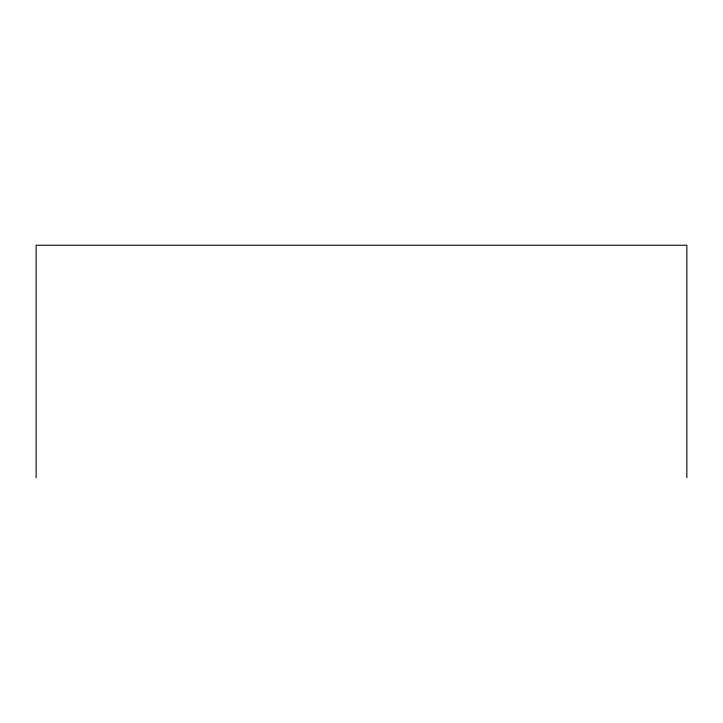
<?xml version="1.0" encoding="UTF-8"?>
<svg xmlns="http://www.w3.org/2000/svg" width="723" height="723" viewBox="0 0 723 723"><rect width="100%" height="100%" fill="white"/><g stroke="black" fill="none" stroke-linecap="round" stroke-linejoin="round"><path stroke-width="1.08" d="M686.85 477.758L686.85 245.242L36.15 245.242L36.15 477.758"/></g></svg>
